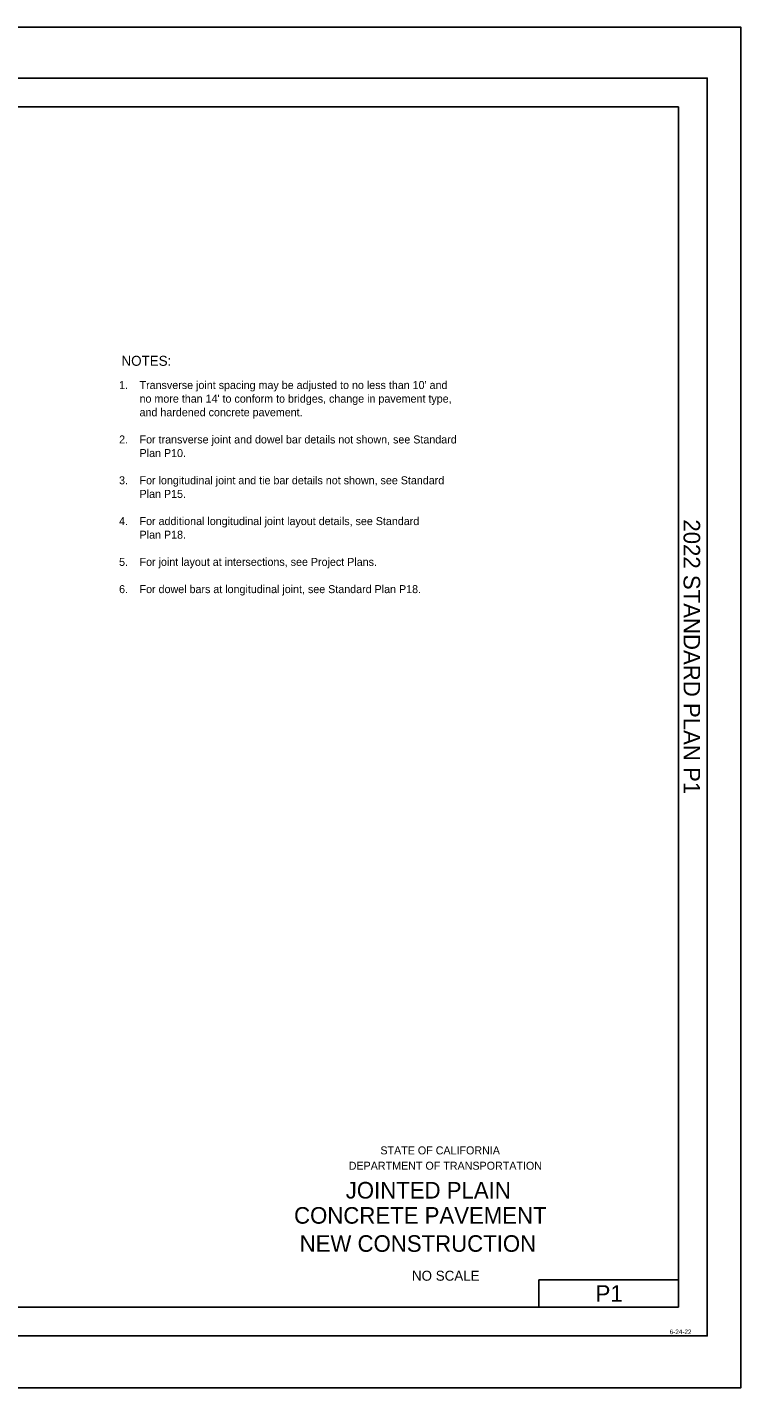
# Model space of a CAD drawing. Extents: x -894 to 866, y -476 to 714.
# Drawn here: x 242 to 866, y -476 to 714 of the extents above; entities that cross this region are included whole.
import ezdxf

# ---------------------------------------------------------------- set-up
doc = ezdxf.new("R2010")
doc.units = 0
for name, color, linetype in [('10 Sheet Format', 7, 'Continuous'), ('57 Undefined', 7, 'Continuous'), ('60 Nongeo Data', 7, 'Continuous')]:
    doc.layers.add(name, color=color, linetype=linetype)

msp = doc.modelspace()

# ---------------------------------------------------------------- linework, layer by layer
at = {"layer": '10 Sheet Format'}
for p, q in [((-863.4, 669), (836.6, 669)), ((836.6, 669), (836.6, -431)), ((836.6, 669), (836.6, -431)), ((836.6, 669), (836.6, -431)), ((-813.5, 644), (811.5, 644)), ((811.5, -406), (811.5, 644)), ((811.5, -381.9), (689.5, -381.9)), ((689.5, -381.9), (689.5, -406)), ((198.8, -406), (811.5, -406)), ((-863.4, -431), (836.6, -431))]:
    msp.add_line(p, q, dxfattribs=at)
for points in [[(-894, 713.6), (866, 713.6), (866, -476.4), (-894, -476.4)], [(-863.4, 669), (836.6, 669), (836.6, -431), (-863.4, -431)]]:
    msp.add_lwpolyline(points, close=True, dxfattribs=at)

# ---------------------------------------------------------------- texts
msp.add_text('2022 STANDARD PLAN P1', height=14.5, rotation=270, dxfattribs=at).set_placement((815.9, 283.1))
for s, height, p in [('STATE OF CALIFORNIA', 7, (550.8, -272.3)), ('DEPARTMENT OF TRANSPORTATION', 7, (523.1, -285.7)), ('JOINTED PLAIN', 14.5, (520.5, -310.9)), ('CONCRETE PAVEMENT', 14.5, (475.3, -332.9)), ('NEW CONSTRUCTION', 14.5, (480.2, -357.5)), ('NO SCALE', 8.75, (578.4, -382.8)), ('6-24-22', 4, (803.8, -429.5))]:
    msp.add_text(s, height=height, dxfattribs=at).set_placement(p)
at = {"layer": '57 Undefined'}
for s, height, p in [('NOTES:', 8.75, (324.4, 417.4)), ('1.', 7, (322.3, 397.1)), ("Transverse joint spacing may be adjusted to no less than 10' and", 7, (340.2, 397.1)), ("no more than 14' to conform to bridges, change in pavement type,", 7, (340.2, 385.2)), ('and hardened concrete pavement.', 7, (340.2, 373.3)), ('2.', 7, (322.3, 349.5)), ('For transverse joint and dowel bar details not shown, see Standard', 7, (340.2, 349.5)), ('Plan P10.', 7, (340.2, 337.6)), ('3.', 7, (322.3, 313.8)), ('For longitudinal joint and tie bar details not shown, see Standard', 7, (340.2, 313.8)), ('Plan P15.', 7, (340.2, 301.9)), ('4.', 7, (322.3, 278.1)), ('For additional longitudinal joint layout details, see Standard', 7, (340.2, 278.1)), ('Plan P18.', 7, (340.2, 266.2)), ('5.', 7, (322.3, 242.4)), ('For joint layout at intersections, see Project Plans.', 7, (340.2, 242.4)), ('6.', 7, (322.3, 218.6)), ('For dowel bars at longitudinal joint, see Standard Plan P18.', 7, (340.2, 218.6))]:
    msp.add_text(s, height=height, dxfattribs=at).set_placement(p)
at = {"layer": '60 Nongeo Data'}
msp.add_text('P1', height=14.5, dxfattribs=at).set_placement((739, -401.2))

doc.saveas('drawing.dxf')
